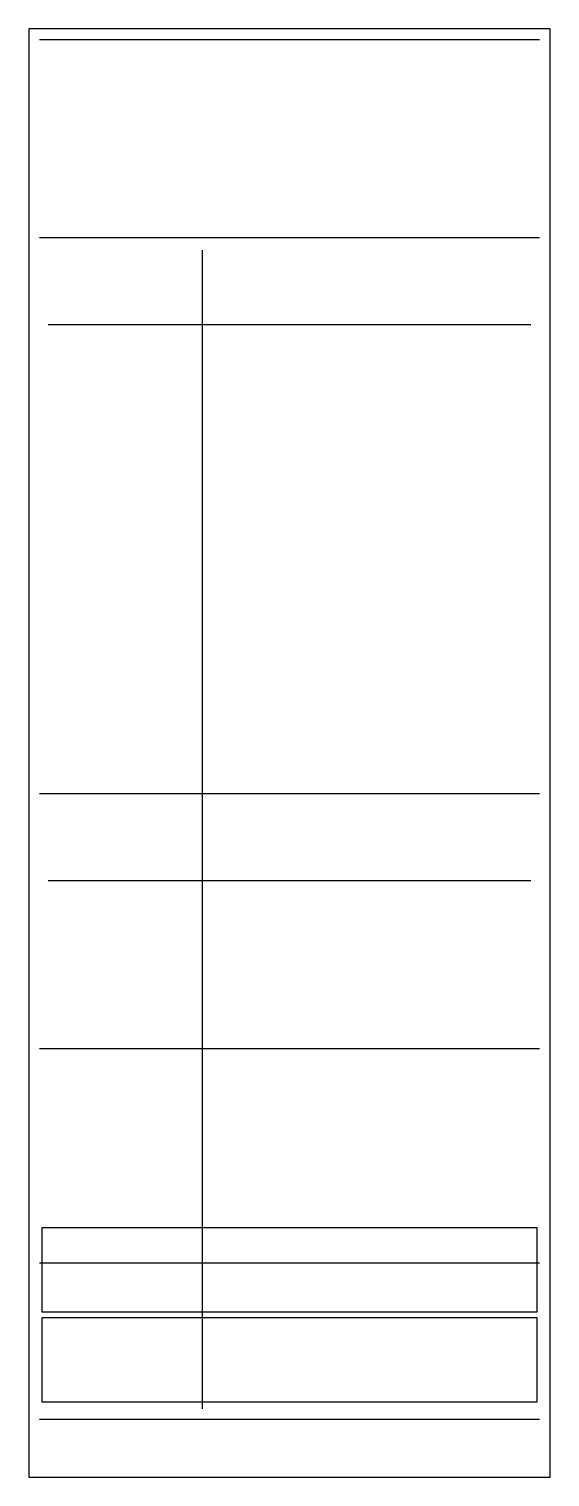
# Model space of a CAD drawing. Header units: millimetres. Extents: x 0 to 900, y 0 to 2500.
import ezdxf

# ---------------------------------------------------------------- set-up
doc = ezdxf.new("R2010")
doc.units = ezdxf.units.MM

msp = doc.modelspace()

# ---------------------------------------------------------------- linework, layer by layer
for p, q in [((18, 2482), (882, 2482)), ((18, 2140), (882, 2140)), ((300, 118), (300, 2118)), ((33, 1990), (867, 1990)), ((18, 1180), (882, 1180)), ((33, 1030), (867, 1030)), ((18, 740), (882, 740)), ((18, 370), (882, 370)), ((18, 100), (882, 100))]:
    msp.add_line(p, q)
for points in [[(0, 0), (900, 0), (900, 2500), (0, 2500)], [(22, 285), (878, 285), (878, 430), (22, 430)], [(22, 130), (878, 130), (878, 275), (22, 275)]]:
    msp.add_lwpolyline(points, close=True)

doc.saveas('drawing.dxf')
